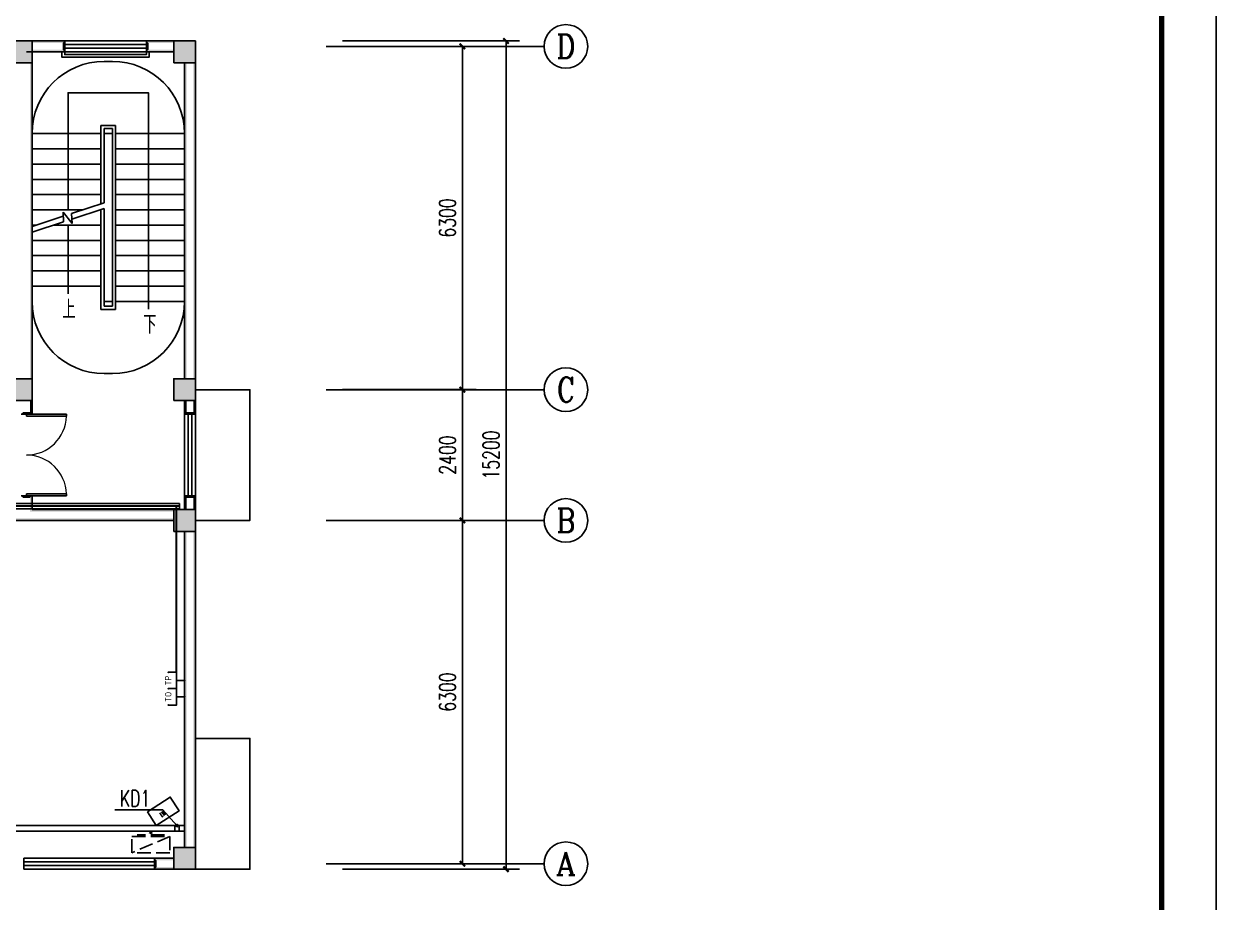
# Model space of a CAD drawing. Extents: x 6250600 to 6678662, y -692028 to -290561.
# Drawn here: x 6510780 to 6532665, y -451533 to -435415 of the extents above; entities that cross this region are included whole.
import ezdxf
from ezdxf.enums import TextEntityAlignment as Align

# ---------------------------------------------------------------- set-up
doc = ezdxf.new("R2010")
doc.units = 0
doc.header["$LTSCALE"] = 1000
doc.header["$MEASUREMENT"] = 0
doc.linetypes.add('DASH', pattern=[0.35, 0.25, -0.1])
doc.layers.get('0').update_dxf_attribs({"linetype": 'CONTINUOUS'})
doc.layers.get('Defpoints').update_dxf_attribs({"linetype": 'CONTINUOUS'})
for name, color, linetype in [('AXIS_TEXT', 7, 'CONTINUOUS'), ('CABLETRAY', 4, 'CONTINUOUS'), ('EQUIP-通讯', 3, 'CONTINUOUS'), ('PUB_HATCH', 8, 'CONTINUOUS'), ('PUB_TITLE', 4, 'CONTINUOUS'), ('建筑底图', 251, 'CONTINUOUS'), ('电信', 7, 'CONTINUOUS')]:
    doc.layers.add(name, color=color, linetype=linetype)
doc.styles.add('_TCH_AXIS', font='COMPLEX', dxfattribs={"bigfont": 'GBCBIG'})
doc.styles.add('_TCH_DIM', font='SIMPLEX', dxfattribs={"bigfont": 'GBCBIG'})
doc.styles.add('_TCH_DIM_T3', font='SIMPLEX', dxfattribs={"width": 0.705882, "bigfont": 'GBCBIG'})
doc.styles.add('_TCH_LABEL', font='COMPLEX', dxfattribs={"bigfont": 'GBCBIG'})
doc.styles.add('_TEL_DIM', font='sceie.shx', dxfattribs={"width": 0.8, "height": 3.5, "bigfont": 'sceic.shx'})
doc.styles.add('COMPLEX', font='COMPLEX')
doc.styles.add('DIM_FONT', font='SIMPLEX', dxfattribs={"width": 0.7, "bigfont": 'GBCBIG'})
doc.dimstyles.new('_TCH_ARCH&&100', dxfattribs={"dimtxt": 297.5, "dimasz": 100, "dimexe": 250, "dimexo": 300, "dimgap": 126.25, "dimtad": 1, "dimdec": 0, "dimzin": 0, "dimdsep": 46, "dimtxsty": '_TCH_DIM_T3', "dimblk": 'ARCHTICK', "dimcen": 0.09, "dimclrt": 7, "dimazin": 2, "dimtfac": 1, "dimtdec": 0, "dimtix": 1, "dimtmove": 2, "dimatfit": 3, "dimfxl": 0, "dimtolj": 1, "dimtzin": 0, "dimarcsym": 0})

# ---------------------------------------------------------------- blocks, each defined once
blk = doc.blocks.new('$equip$00001847')
for p, q in [((-0.5, 0.499), (-0.5, 0.999)), ((0.5, 0.999), (0.5, 0.499)), ((0.5, 0.499), (-0.5, 0.499)), ((0, 0.5), (0, 0))]:
    blk.add_line(p, q)
for p in [(-0.5, 0.999), (0.5, 0.999), (-0.5, 0.499), (0, 0), (0.5, 0.499)]:
    blk.add_point(p)
at = {"color": 7, "style": '_TEL_DIM'}
blk.add_attdef('$TEXT$', text='', height=0.4, dxfattribs=at).set_placement((0, 0.999), align=Align.MIDDLE_CENTER)
at = {"color": 7, "style": '_TEL_DIM', "flags": 1}
blk.add_attdef('A', text='', height=0.00002, dxfattribs=at).set_placement((0, 0), align=Align.MIDDLE_CENTER)
blk = doc.blocks.new('$equip$00001867')
for p, q in [((-0.5, 0.499), (-0.5, 0.999)), ((0.5, 0.999), (0.5, 0.499)), ((0.5, 0.499), (-0.5, 0.499)), ((0, 0.5), (0, 0))]:
    blk.add_line(p, q)
for p in [(-0.5, 0.999), (0.5, 0.999), (-0.5, 0.499), (0, 0), (0.5, 0.499)]:
    blk.add_point(p)
at = {"color": 7, "style": '_TEL_DIM'}
blk.add_attdef('$TEXT$', text='', height=0.4, dxfattribs=at).set_placement((0, 0.999), align=Align.MIDDLE_CENTER)
at = {"color": 7, "style": '_TEL_DIM', "flags": 1}
blk.add_attdef('A', text='', height=0.00002, dxfattribs=at).set_placement((0, 0), align=Align.MIDDLE_CENTER)
blk = doc.blocks.new('_AXISO')
blk.add_circle((0, 0), 0.5)
at = {"layer": 'AXIS_TEXT', "style": 'COMPLEX', "width": 1.041667}
blk.add_attdef('A', text='', height=0.56, dxfattribs=at).set_placement((-0.25, -0.28), (0.25, -0.28), align=Align.FIT)
blk = doc.blocks.new('A$C2E081725')
at = {"linetype": 'DASH'}
for p, q in [((700, 94), (0, 394)), ((600, 64), (100, 64)), ((138, 94), (138, 64)), ((350, 8), (327, 39)), ((350, 49), (350, 0)), ((350, 8), (373, 39)), ((563, 94), (563, 64))]:
    blk.add_line(p, q, dxfattribs=at)
blk.add_lwpolyline([(0, 394), (0, 94), (700, 94), (700, 394)], close=True, dxfattribs=at)
blk = doc.blocks.new('_ArchTick')
at = {"color": 0, "linetype": 'ByBlock', "const_width": 0.4}
blk.add_lwpolyline([(-0.5, -0.5), (0.5, 0.5)], dxfattribs=at)
blk = doc.blocks.new('*D477')
at = {"layer": 'Defpoints', "color": 0, "transparency": 16777216}
for p in [(6516330, -435728), (6519630, -435728), (6516330, -450928)]:
    blk.add_point(p, dxfattribs=at)
at = {"layer": '建筑底图', "color": 0, "lineweight": -2, "transparency": 16777216}
for p, q in [((6516630, -435728), (6519880, -435728)), ((6519630, -450928), (6519630, -435728)), ((6516630, -450928), (6519880, -450928))]:
    blk.add_line(p, q, dxfattribs=at)
at = {"layer": '建筑底图', "color": 0, "lineweight": -2, "transparency": 16777216, "xscale": 100, "yscale": 100, "zscale": 100}
for p, rotation in [((6519630, -435728), 90), ((6519630, -450928), 270)]:
    blk.add_blockref('_ArchTick', p, dxfattribs=dict(at, rotation=rotation))
at = {"layer": '建筑底图', "color": 7, "transparency": 16777216, "insert": (6519355, -443328), "char_height": 297.5, "attachment_point": 5, "rotation": 90, "style": '_TCH_DIM_T3'}
blk.add_mtext('\\A1;15200', dxfattribs=at)
blk = doc.blocks.new('*D478')
at = {"layer": 'Defpoints', "color": 0, "transparency": 16777216}
for p in [(6516330, -444528), (6518830, -444528), (6516330, -450828)]:
    blk.add_point(p, dxfattribs=at)
at = {"layer": '建筑底图', "color": 0, "lineweight": -2, "transparency": 16777216}
for p, q in [((6516630, -444528), (6519080, -444528)), ((6518830, -450828), (6518830, -444528)), ((6516630, -450828), (6519080, -450828))]:
    blk.add_line(p, q, dxfattribs=at)
at = {"layer": '建筑底图', "color": 0, "lineweight": -2, "transparency": 16777216, "xscale": 100, "yscale": 100, "zscale": 100}
for p, rotation in [((6518830, -444528), 90), ((6518830, -450828), 270)]:
    blk.add_blockref('_ArchTick', p, dxfattribs=dict(at, rotation=rotation))
at = {"layer": '建筑底图', "color": 7, "transparency": 16777216, "insert": (6518555, -447678), "char_height": 297.5, "attachment_point": 5, "rotation": 90, "style": '_TCH_DIM_T3'}
blk.add_mtext('\\A1;6300', dxfattribs=at)
blk = doc.blocks.new('*D479')
at = {"layer": 'Defpoints', "color": 0, "transparency": 16777216}
for p in [(6516330, -442128), (6518830, -442128), (6516330, -444528)]:
    blk.add_point(p, dxfattribs=at)
at = {"layer": '建筑底图', "color": 0, "lineweight": -2, "transparency": 16777216}
for p, q in [((6516630, -442128), (6519080, -442128)), ((6518830, -444528), (6518830, -442128)), ((6516630, -444528), (6519080, -444528))]:
    blk.add_line(p, q, dxfattribs=at)
at = {"layer": '建筑底图', "color": 0, "lineweight": -2, "transparency": 16777216, "xscale": 100, "yscale": 100, "zscale": 100}
for p, rotation in [((6518830, -442128), 90), ((6518830, -444528), 270)]:
    blk.add_blockref('_ArchTick', p, dxfattribs=dict(at, rotation=rotation))
at = {"layer": '建筑底图', "color": 7, "transparency": 16777216, "insert": (6518555, -443328), "char_height": 297.5, "attachment_point": 5, "rotation": 90, "style": '_TCH_DIM_T3'}
blk.add_mtext('\\A1;2400', dxfattribs=at)
blk = doc.blocks.new('*D480')
at = {"layer": 'Defpoints', "color": 0, "transparency": 16777216}
for p in [(6516330, -435828), (6518830, -435828), (6516330, -442128)]:
    blk.add_point(p, dxfattribs=at)
at = {"layer": '建筑底图', "color": 0, "lineweight": -2, "transparency": 16777216}
for p, q in [((6516630, -435828), (6519080, -435828)), ((6518830, -442128), (6518830, -435828)), ((6516630, -442128), (6519080, -442128))]:
    blk.add_line(p, q, dxfattribs=at)
at = {"layer": '建筑底图', "color": 0, "lineweight": -2, "transparency": 16777216, "xscale": 100, "yscale": 100, "zscale": 100}
for p, rotation in [((6518830, -435828), 90), ((6518830, -442128), 270)]:
    blk.add_blockref('_ArchTick', p, dxfattribs=dict(at, rotation=rotation))
at = {"layer": '建筑底图', "color": 7, "transparency": 16777216, "insert": (6518555, -438978), "char_height": 297.5, "attachment_point": 5, "rotation": 90, "style": '_TCH_DIM_T3'}
blk.add_mtext('\\A1;6300', dxfattribs=at)
blk = doc.blocks.new('$DorLib2D$00000002')
for p, q in [((-0.5, 0), (-0.5, 0.4875)), ((-0.475, 0.4875), (-0.5, 0.4875)), ((-0.475, 0), (-0.475, 0.4875)), ((0.475, 0), (0.475, 0.4875)), ((0.475, 0.4875), (0.5, 0.4875)), ((0.5, 0), (0.5, 0.4875)), ((-0.5, 0), (-0.475, 0)), ((0.5, 0), (0.475, 0))]:
    blk.add_line(p, q)
at = {"lineweight": 13}
for centre, start, end in [((-0.4875, 0), 0, 88.53072), ((0.4875, 0), 91.46928, 180)]:
    blk.add_arc(centre, 0.4875, start, end, dxfattribs=at)
blk = doc.blocks.new('_FZH')
blk.add_lwpolyline([(-0.5, -0.5), (0.5, -0.5), (0.5, 0.5), (-0.5, 0.5)], close=True)
at = {"layer": 'PUB_HATCH'}
blk.add_solid([(-0.5, -0.5), (0.5, -0.5), (-0.5, 0.5), (0.5, 0.5)], dxfattribs=at)
blk = doc.blocks.new('$TCHSYS$WIN2D')
for p, q in [((-0.5, 0.5), (0.5, 0.5)), ((-0.5, 0.5), (-0.5, -0.5)), ((0.5, 0.5), (0.5, -0.5)), ((0.5, 0.167), (-0.5, 0.167)), ((0.5, -0.167), (-0.5, -0.167)), ((-0.5, -0.5), (0.5, -0.5))]:
    blk.add_line(p, q)
blk = doc.blocks.new('$WINLIB2D$00000001')
at = {"color": 0}
for points in [[(-0.5, 0.5), (-0.5, -0.5)], [(-0.5, 0.5), (0.5, 0.5)], [(0.5, -0.5), (0.5, 0.5)], [(0.5, 0.1667), (-0.5, 0.1667)], [(0.5, -0.1667), (-0.5, -0.1667)], [(-0.5, -0.5), (0.5, -0.5)]]:
    blk.add_lwpolyline(points, dxfattribs=at)

msp = doc.modelspace()

# ---------------------------------------------------------------- hatches: boundary and pattern name
at = {"layer": '建筑底图'}
for points in [[(6510929.9, -435728.5), (6510529.9, -435728.5), (6510569.9, -435768.5), (6510889.9, -435768.5)], [(6510929.9, -436128.5), (6510929.9, -435728.5), (6510889.9, -435768.5), (6510889.9, -436088.5)], [(6510929.9, -435728.5), (6510929.9, -435768.5), (6511489.9, -435768.5), (6511529.9, -435728.5)], [(6511529.9, -435928.5), (6511529.9, -435728.5), (6511489.9, -435768.5), (6511489.9, -435888.5)], [(6513529.9, -435768.5), (6513529.9, -435728.5), (6513029.9, -435728.5), (6513069.9, -435768.5)], [(6513029.9, -435728.5), (6513029.9, -435928.5), (6513069.9, -435888.5), (6513069.9, -435768.5)], [(6513929.9, -435728.5), (6513529.9, -435728.5), (6513569.9, -435768.5), (6513889.9, -435768.5)], [(6513529.9, -435728.5), (6513529.9, -436128.5), (6513569.9, -436088.5), (6513569.9, -435768.5)], [(6513929.9, -436128.5), (6513929.9, -435728.5), (6513889.9, -435768.5), (6513889.9, -436088.5)], [(6510929.9, -435888.5), (6510929.9, -435928.5), (6511529.9, -435928.5), (6511489.9, -435888.5)], [(6513529.9, -435928.5), (6513529.9, -435888.5), (6513069.9, -435888.5), (6513029.9, -435928.5)], [(6510529.9, -436128.5), (6510929.9, -436128.5), (6510889.9, -436088.5), (6510569.9, -436088.5)], [(6510929.9, -436128.5), (6510889.9, -436128.5), (6510889.9, -439528.5), (6510929.9, -439528.5)], [(6513529.9, -436128.5), (6513929.9, -436128.5), (6513889.9, -436088.5), (6513569.9, -436088.5)], [(6513729.9, -441928.5), (6513769.9, -441928.5), (6513769.9, -436128.5), (6513729.9, -436128.5)], [(6513889.9, -441928.5), (6513929.9, -441928.5), (6513929.9, -436128.5), (6513889.9, -436128.5)], [(6510889.9, -441928.5), (6510929.9, -441928.5), (6510929.9, -439528.5), (6510889.9, -439528.5)], [(6510929.9, -441928.5), (6510529.9, -441928.5), (6510569.9, -441968.5), (6510889.9, -441968.5)], [(6510929.9, -442328.5), (6510929.9, -441928.5), (6510889.9, -441968.5), (6510889.9, -442288.5)], [(6513929.9, -441928.5), (6513529.9, -441928.5), (6513569.9, -441968.5), (6513889.9, -441968.5)], [(6513529.9, -441928.5), (6513529.9, -442328.5), (6513569.9, -442288.5), (6513569.9, -441968.5)], [(6513929.9, -442328.5), (6513929.9, -441928.5), (6513889.9, -441968.5), (6513889.9, -442288.5)], [(6510529.9, -442328.5), (6510929.9, -442328.5), (6510889.9, -442288.5), (6510569.9, -442288.5)], [(6513529.9, -442328.5), (6513929.9, -442328.5), (6513889.9, -442288.5), (6513569.9, -442288.5)], [(6510929.9, -442328.5), (6510889.9, -442328.5), (6510889.9, -442538.5), (6510929.9, -442578.5)], [(6513769.9, -442328.5), (6513729.9, -442328.5), (6513729.9, -442578.5), (6513769.9, -442538.5)], [(6513929.9, -442328.5), (6513889.9, -442328.5), (6513889.9, -442538.5), (6513929.9, -442578.5)], [(6510729.9, -442578.5), (6510929.9, -442578.5), (6510889.9, -442538.5), (6510769.9, -442538.5)], [(6513729.9, -442578.5), (6513929.9, -442578.5), (6513889.9, -442538.5), (6513769.9, -442538.5)], [(6510929.9, -444078.5), (6510729.9, -444078.5), (6510769.9, -444118.5), (6510889.9, -444118.5)], [(6510929.9, -444328.5), (6510929.9, -444078.5), (6510889.9, -444118.5), (6510889.9, -444368.5)], [(6513929.9, -444078.5), (6513729.9, -444078.5), (6513769.9, -444118.5), (6513889.9, -444118.5)], [(6513729.9, -444328.5), (6513769.9, -444328.5), (6513769.9, -444118.5), (6513729.9, -444078.5)], [(6513889.9, -444328.5), (6513929.9, -444328.5), (6513929.9, -444078.5), (6513889.9, -444118.5)], [(6513529.9, -444368.5), (6513529.9, -444328.5), (6510929.9, -444328.5), (6510889.9, -444368.5)], [(6513929.9, -444328.5), (6513529.9, -444328.5), (6513569.9, -444368.5), (6513889.9, -444368.5)], [(6513529.9, -444328.5), (6513529.9, -444728.5), (6513569.9, -444688.5), (6513569.9, -444368.5)], [(6513929.9, -444728.5), (6513929.9, -444328.5), (6513889.9, -444368.5), (6513889.9, -444688.5)], [(6507629.9, -444528.5), (6510829.9, -444528.5), (6510829.9, -444488.5), (6507669.9, -444488.5)], [(6513529.9, -444528.5), (6513529.9, -444488.5), (6510829.9, -444488.5), (6510829.9, -444528.5)], [(6513529.9, -444728.5), (6513929.9, -444728.5), (6513889.9, -444688.5), (6513569.9, -444688.5)], [(6513729.9, -450528.5), (6513769.9, -450528.5), (6513769.9, -444728.5), (6513729.9, -444728.5)], [(6513889.9, -450528.5), (6513929.9, -450528.5), (6513929.9, -444728.5), (6513889.9, -444728.5)], [(6513929.9, -450528.5), (6513529.9, -450528.5), (6513569.9, -450568.5), (6513889.9, -450568.5)], [(6513529.9, -450528.5), (6513529.9, -450928.5), (6513569.9, -450888.5), (6513569.9, -450568.5)], [(6513929.9, -450928.5), (6513929.9, -450528.5), (6513889.9, -450568.5), (6513889.9, -450888.5)], [(6513529.9, -450768.5), (6513529.9, -450728.5), (6513179.9, -450728.5), (6513219.9, -450768.5)], [(6513179.9, -450728.5), (6513179.9, -450928.5), (6513219.9, -450888.5), (6513219.9, -450768.5)], [(6513529.9, -450928.5), (6513529.9, -450888.5), (6513219.9, -450888.5), (6513179.9, -450928.5)], [(6513529.9, -450928.5), (6513929.9, -450928.5), (6513889.9, -450888.5), (6513569.9, -450888.5)]]:
    msp.add_hatch(color=256, dxfattribs=at).paths.add_polyline_path(points)

# ---------------------------------------------------------------- linework, layer by layer
at = {"layer": 'CABLETRAY'}
for p, q in [((6499211.7, -444215), (6513635.2, -444215)), ((6513635.2, -444215), (6513635.2, -444315)), ((6513635.2, -444315), (6499211.7, -444315))]:
    msp.add_line(p, q, dxfattribs=at)
at = {"layer": 'PUB_TITLE', "color": 4}
msp.add_lwpolyline([(6473265, -466382.7), (6532665, -466382.7), (6532665, -424382.7), (6473265, -424382.7)], close=True, dxfattribs=at)
at = {"layer": 'PUB_TITLE', "color": 4, "const_width": 100}
msp.add_lwpolyline([(6475765, -465382.7), (6531665, -465382.7), (6531665, -425382.7), (6475765, -425382.7)], close=True, dxfattribs=at)
at = {"layer": '建筑底图'}
for p, q in [((6511529.9, -435728.5), (6510929.9, -435728.5)), ((6511529.9, -435928.5), (6511529.9, -435728.5)), ((6513529.9, -435728.5), (6513029.9, -435728.5)), ((6513029.9, -435728.5), (6513029.9, -435928.5)), ((6513529.9, -435928.5), (6510829.9, -435928.5)), ((6510929.9, -435928.5), (6511529.9, -435928.5)), ((6513529.9, -435928.5), (6510929.9, -435928.5)), ((6510929.9, -435928.5), (6510929.9, -437428.5)), ((6513029.9, -435928.5), (6513529.9, -435928.5)), ((6516329.9, -435828.5), (6520329.9, -435828.5)), ((6510929.9, -439528.5), (6510929.9, -436128.5)), ((6512254.9, -436103.4), (6512404.9, -436103.4)), ((6513729.9, -437328.5), (6513729.9, -436128.5)), ((6513729.9, -436128.5), (6513729.9, -441928.5)), ((6513729.9, -437428.5), (6513729.9, -436128.5)), ((6513929.9, -436128.5), (6513929.9, -441928.5)), ((6510929.9, -439131.8), (6510929.9, -437428.5)), ((6510929.9, -437428.5), (6512194.9, -437428.5)), ((6510929.9, -437428.5), (6512194.9, -437428.5)), ((6512194.9, -438719.5), (6512194.9, -437278.5)), ((6512194.9, -437278.5), (6512464.9, -437278.5)), ((6512254.9, -438700), (6512254.9, -437338.5)), ((6512254.9, -437338.5), (6512404.9, -437338.5)), ((6512254.9, -438700), (6512254.9, -437428.5)), ((6512254.9, -437428.5), (6512404.9, -437428.5)), ((6512404.9, -437338.5), (6512404.9, -440598.5)), ((6512404.9, -437428.5), (6512404.9, -440508.5)), ((6512464.9, -437278.5), (6512464.9, -440658.5)), ((6513729.9, -437428.5), (6512464.9, -437428.5)), ((6512464.9, -437428.5), (6513729.9, -437428.5)), ((6513729.9, -437428.5), (6513729.9, -440508.5)), ((6510929.9, -437708.5), (6512194.9, -437708.5)), ((6513729.9, -437708.5), (6512464.9, -437708.5)), ((6510929.9, -437988.5), (6512194.9, -437988.5)), ((6513729.9, -437988.5), (6512464.9, -437988.5)), ((6510929.9, -438268.5), (6512194.9, -438268.5)), ((6513729.9, -438268.5), (6512464.9, -438268.5)), ((6510929.9, -438548.5), (6512194.9, -438548.5)), ((6513729.9, -438548.5), (6512464.9, -438548.5)), ((6511656.1, -438895.1), (6512254.9, -438700)), ((6510929.9, -438828.5), (6511860.6, -438828.5)), ((6510929.9, -439131.8), (6511504.2, -438944.6)), ((6511509.7, -439048), (6511500.2, -438869.8)), ((6511500.2, -438869.8), (6511666, -439081.6)), ((6511666, -439081.6), (6511656.1, -438895.1)), ((6511661.6, -438998.5), (6512254.9, -438805.1)), ((6512183.3, -438828.5), (6512194.9, -438828.5)), ((6512194.9, -440658.5), (6512194.9, -438824.7)), ((6512254.9, -440228.5), (6512254.9, -438805.1)), ((6512254.9, -440598.5), (6512254.9, -438805.1)), ((6513729.9, -438828.5), (6512464.9, -438828.5)), ((6510929.9, -439237), (6511509.7, -439048)), ((6510929.9, -439108.5), (6511001.4, -439108.5)), ((6511324.2, -439108.5), (6512194.9, -439108.5)), ((6513729.9, -439108.5), (6512464.9, -439108.5)), ((6510929.9, -440228.5), (6510929.9, -439237)), ((6510929.9, -439388.5), (6512194.9, -439388.5)), ((6513729.9, -439388.5), (6512464.9, -439388.5)), ((6510929.9, -441928.5), (6510929.9, -439528.5)), ((6510929.9, -439668.5), (6512194.9, -439668.5)), ((6513729.9, -439668.5), (6512464.9, -439668.5)), ((6510929.9, -439948.5), (6512194.9, -439948.5)), ((6513729.9, -439948.5), (6512464.9, -439948.5)), ((6510929.9, -440228.5), (6512194.9, -440228.5)), ((6512254.9, -440228.5), (6512254.9, -440508.5)), ((6513729.9, -440228.5), (6512464.9, -440228.5)), ((6512254.9, -440508.5), (6512404.9, -440508.5)), ((6513729.9, -440508.5), (6512464.9, -440508.5)), ((6512464.9, -440658.5), (6512194.9, -440658.5)), ((6512404.9, -440598.5), (6512254.9, -440598.5)), ((6512254.9, -441833.5), (6512404.9, -441833.5)), ((6516329.9, -442128.5), (6520329.9, -442128.5)), ((6510929.9, -442578.5), (6510929.9, -442328.5)), ((6513729.9, -442328.5), (6513729.9, -442578.5)), ((6513929.9, -442578.5), (6513929.9, -442328.5)), ((6510729.9, -442578.5), (6510929.9, -442578.5)), ((6513729.9, -442578.5), (6513929.9, -442578.5)), ((6510929.9, -444078.5), (6510729.9, -444078.5)), ((6510929.9, -444328.5), (6510929.9, -444078.5)), ((6513929.9, -444078.5), (6513729.9, -444078.5)), ((6513729.9, -444078.5), (6513729.9, -444328.5)), ((6513929.9, -444328.5), (6513929.9, -444078.5)), ((6510929.9, -444328.5), (6513529.9, -444328.5)), ((6507629.9, -444528.5), (6510829.9, -444528.5)), ((6510829.9, -444528.5), (6513529.9, -444528.5)), ((6516329.9, -444528.5), (6520329.9, -444528.5)), ((6513729.9, -444728.5), (6513729.9, -450528.5)), ((6513929.9, -444728.5), (6513929.9, -450528.5)), ((6510229.9, -450128.5), (6513729.9, -450128.5)), ((6510229.9, -450228.5), (6513729.9, -450228.5)), ((6513529.9, -450728.5), (6513179.9, -450728.5)), ((6513179.9, -450728.5), (6513179.9, -450928.5)), ((6516329.9, -450828.5), (6520329.9, -450828.5)), ((6513179.9, -450928.5), (6513529.9, -450928.5))]:
    msp.add_line(p, q, dxfattribs=at)
for points in [[(6511479.9, -435928.5), (6511479.9, -436028.5), (6513079.9, -436028.5), (6513079.9, -435928.5)], [(6511529.9, -435928.5), (6511529.9, -435978.5), (6513029.9, -435978.5), (6513029.9, -435928.5)], [(6513067.4, -440648.5), (6513067.4, -436678.5), (6511592.4, -436678.5), (6511592.4, -438828.5), (6511592.4, -438528.5)], [(6511592.4, -440368.5), (6511592.4, -439108.5), (6511592.4, -439408.5)], [(6513929.9, -444528.5), (6514929.9, -444528.5), (6514929.9, -442128.5), (6513929.9, -442128.5)], [(6513929.9, -450928.5), (6514929.9, -450928.5), (6514929.9, -448528.5), (6513929.9, -448528.5)], [(6512447.2, -449838.6), (6513328.3, -449838.6), (6513589.9, -450128.5)]]:
    msp.add_lwpolyline(points, dxfattribs=at)
for points in [[(6513047.1, -449876.1), (6513209.2, -450128.5), (6513629.9, -449858.2), (6513467.7, -449605.8)], [(6513549.9, -450228.5), (6513629.9, -450228.5), (6513629.9, -450128.5), (6513549.9, -450128.5)]]:
    msp.add_lwpolyline(points, close=True, dxfattribs=at)
msp.add_lwpolyline([(6513576.5, -450113.6, 1), (6513603.3, -450143.3, 1)], format="xyb", close=True, dxfattribs=at)
for centre, start, end in [((6512254.9, -437428.5), 90, 180), ((6512404.9, -437428.5), 360, 90), ((6512254.9, -440508.5), 180, 270), ((6512404.9, -440508.5), 270, 0)]:
    msp.add_arc(centre, 1325, start, end, dxfattribs=at)
at = {"layer": '电信', "color": 4, "const_width": 35}
for points in [[(6492083.3, -447316.6), (6492083.3, -444265), (6513635.2, -444265)], [(6513580.2, -447315.4), (6513580.2, -444265)]]:
    msp.add_lwpolyline(points, dxfattribs=at)

# ---------------------------------------------------------------- block references
at = {"layer": 'EQUIP-通讯', "color": 1, "xscale": 300, "yscale": 300, "zscale": 300, "rotation": 90}
for name, p, values in [('$equip$00001867', (6513729.9, -447465.4), {'$TEXT$': 'TP'}), ('$equip$00001847', (6513729.9, -447765.4), {'$TEXT$': 'TO'})]:
    msp.add_blockref(name, p, dxfattribs=at).add_auto_attribs(values)
at = {"layer": '建筑底图'}
ref = msp.add_blockref('_AXISO', (6520729.9, -435828.5), dxfattribs=dict(at, xscale=800, yscale=800, zscale=800))
ref.add_attrib('A', 'D', dxfattribs={"layer": 'AXIS_TEXT', "color": 0, "height": 435.3, "style": '_TCH_AXIS'}).set_placement((6520553.7, -436046.1), (6520906.1, -436046.1), align=Align.FIT)
at = {"layer": '建筑底图', "xscale": 400, "yscale": 400, "zscale": 400}
for p in [(6510729.9, -435928.5), (6513729.9, -435928.5), (6510729.9, -442128.5), (6513729.9, -442128.5), (6513729.9, -444528.5), (6513729.9, -450728.5)]:
    msp.add_blockref('_FZH', p, dxfattribs=at)
at = {"layer": '建筑底图'}
for name, p, xscale, yscale, zscale, rotation in [('$TCHSYS$WIN2D', (6512279.9, -435828.5), -1500, -200.000005539041, -1500, 6.713573696970343e-08), ('$DorLib2D$00000002', (6510829.9, -443328.5), -1500, -1500, -1500, 90.00000000771503), ('$TCHSYS$WIN2D', (6513829.9, -443328.5), -1500, -199.9999982714653, -1500, 269.9999998714003), ('$WINLIB2D$00000001', (6511979.9, -450828.5), 2400, -200.0000067215879, 2400, 180.0000000596849)]:
    msp.add_blockref(name, p, dxfattribs=dict(at, xscale=xscale, yscale=yscale, zscale=zscale, rotation=rotation))
ref = msp.add_blockref('_AXISO', (6520729.9, -442128.5), dxfattribs=dict(at, xscale=800, yscale=800, zscale=800))
ref.add_attrib('A', 'C', dxfattribs={"layer": 'AXIS_TEXT', "color": 0, "height": 455.7, "style": '_TCH_AXIS'}).set_placement((6520567.1, -442356.3), (6520892.6, -442356.3), align=Align.FIT)
ref = msp.add_blockref('_AXISO', (6520729.9, -444528.5), dxfattribs=dict(at, xscale=800, yscale=800, zscale=800))
ref.add_attrib('A', 'B', dxfattribs={"layer": 'AXIS_TEXT', "color": 0, "height": 435.3, "style": '_TCH_AXIS'}).set_placement((6520553.7, -444746.1), (6520906.1, -444746.1), align=Align.FIT)
at = {"layer": '建筑底图', "xscale": -1, "rotation": 180}
msp.add_blockref('A$C2E081725', (6512761.7, -450233), dxfattribs=at)
at = {"layer": '建筑底图'}
ref = msp.add_blockref('_AXISO', (6520729.9, -450828.5), dxfattribs=dict(at, xscale=800, yscale=800, zscale=800))
ref.add_attrib('A', 'A', dxfattribs={"layer": 'AXIS_TEXT', "color": 0, "height": 425.2, "style": '_TCH_AXIS'}).set_placement((6520547.7, -451041.1), (6520912.1, -451041.1), align=Align.FIT)

# ---------------------------------------------------------------- texts
at = {"layer": '建筑底图', "style": '_TCH_DIM'}
for s, p in [('上', (6511488.1, -440823.5)), ('下', (6512972.4, -441103.5))]:
    msp.add_text(s, height=337.6, dxfattribs=at).set_placement(p)
at = {"layer": '建筑底图', "style": '_TCH_LABEL', "width": 0.705882}
msp.add_text('KD1', height=297.5, dxfattribs=at).set_placement((6512542.5, -449778.5))
at = {"layer": '建筑底图', "style": 'DIM_FONT', "width": 0.494118}
msp.add_text('LW', height=89.65, rotation=32.71669, dxfattribs=at).set_placement((6513308.8, -449974.3))

# ---------------------------------------------------------------- dimensions: what is measured, and where the dimension line sits
at = {"layer": '建筑底图'}
for p1, p2, distance, picture, middle in [((6516329.9, -450928.5), (6516329.9, -435728.5), -3300, '*D477', (6519354.9, -443328.5)), ((6516329.9, -442128.5), (6516329.9, -435828.5), -2500, '*D480', (6518554.9, -438978.5)), ((6516329.9, -444528.5), (6516329.9, -442128.5), -2500, '*D479', (6518554.9, -443328.5)), ((6516329.9, -450828.5), (6516329.9, -444528.5), -2500, '*D478', (6518554.9, -447678.5))]:
    dim = msp.add_aligned_dim(p1=p1, p2=p2, distance=distance, dimstyle='_TCH_ARCH&&100', dxfattribs=at)
    dim.commit()
    dim.dimension.update_dxf_attribs({"geometry": picture, "text_midpoint": middle})

doc.saveas('drawing.dxf')
